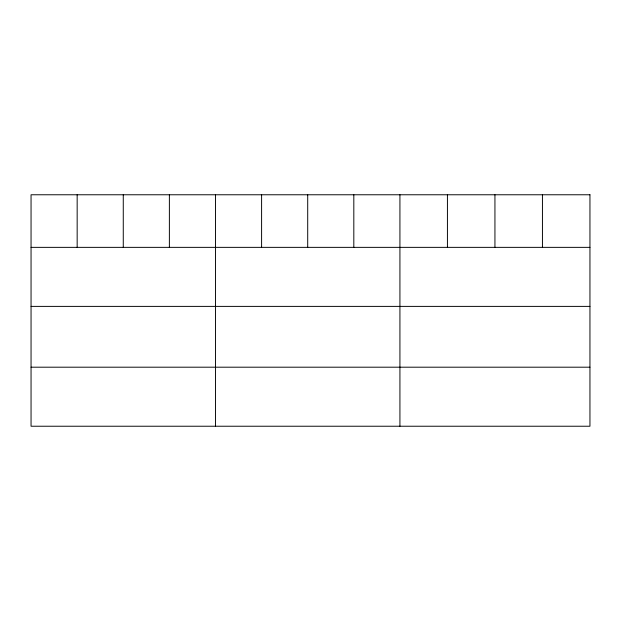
<?xml version="1.0" encoding="UTF-8"?>
<svg xmlns="http://www.w3.org/2000/svg" width="621" height="621" viewBox="0 0 621 621"><rect width="100%" height="100%" fill="white"/><g stroke="black" fill="none" stroke-linecap="round" stroke-linejoin="round"><path stroke-width="0.93" d="M31.05 247.36L589.95 247.36M31.05 306.386L589.95 306.386M31.05 367.197L589.95 367.197M542.443 194.769L542.443 247.36M494.937 194.769L494.937 247.36M447.43 194.769L447.43 247.36M399.924 194.769L399.924 426.231M353.815 194.769L353.815 247.36M307.705 194.769L307.705 247.36M261.596 194.769L261.596 247.36M215.487 194.769L215.487 426.231M169.378 194.769L169.378 247.36M123.269 194.769L123.269 247.36M77.159 194.769L77.159 247.36M589.95 194.769L31.05 194.769L31.05 426.231L589.95 426.231L589.95 194.769"/></g></svg>
